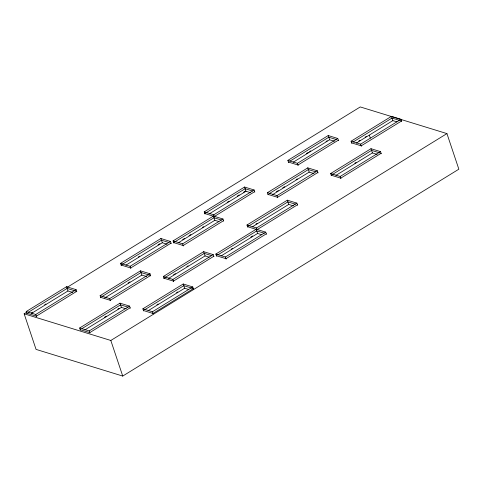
<?xml version="1.0" encoding="UTF-8"?>
<svg xmlns="http://www.w3.org/2000/svg" width="483" height="483" viewBox="0 0 483 483"><rect width="100%" height="100%" fill="white"/><g stroke="black" fill="none" stroke-linecap="round" stroke-linejoin="round"><path stroke-width="0.72" d="M26.921 313.666L26.209 311.547L66.551 286.721L76.103 289.655L76.809 291.774M67.354 287.216L360.27 106.936L446.938 133.598L458.85 169.195L122.73 376.064L36.062 349.402L24.15 313.805L26.692 312.241M28.056 312.453L67.119 288.411L76.67 291.352L36.328 316.184L26.776 313.244M31.383 312.948L32.651 312.169M44.696 304.755L45.963 303.976M31.467 313.419L67.97 290.959L72.746 292.426M26.209 311.547L35.76 314.487L76.103 289.655M121.269 265.469L120.563 263.35L160.899 238.517L170.451 241.458L171.163 243.577M204.925 213.975L204.218 211.862L244.561 187.03L254.112 189.97L254.819 192.089M288.586 162.487L287.874 160.368L328.217 135.542L337.768 138.476L338.48 140.595M289.722 161.28L328.784 137.238L336.289 139.545M138.41 256.944L139.678 256.165M158.056 244.851L159.958 243.686M227.137 202.335L229.039 201.163M237.28 196.098L239.182 194.927M243.619 192.192L245.515 191.026M306.361 153.576L308.263 152.411M309.531 151.626L310.798 150.847M326.007 141.489L327.275 140.704M125.822 265.221L162.318 242.756L167.094 244.223M209.477 213.734L245.98 191.268L250.755 192.735M293.139 162.246L329.635 139.78L334.411 141.247M120.563 263.35L130.108 266.284L170.451 241.458M204.218 211.862L213.77 214.796L254.112 189.97M287.874 160.368L297.425 163.308L337.768 138.476M173.789 243.009L173.083 240.89L213.42 216.064L222.971 218.998L223.683 221.117M171.018 243.154L130.676 267.98L121.124 265.04L161.467 240.214L168.972 242.52M254.68 191.66L214.337 216.493L204.786 213.552L245.129 188.726L252.633 191.033M338.335 140.173L297.993 165.005L288.442 162.065M182.689 239.562L184.591 238.391M189.028 235.662L190.93 234.49M202.341 227.469L203.603 226.69M178.342 242.768L214.838 220.302L218.932 221.558M173.083 240.89L182.628 243.83L222.971 218.998M100.82 297.788L100.114 295.668L140.456 270.842L150.008 273.776L150.714 275.896M268.137 194.812L267.431 192.693L307.774 167.861L317.325 170.801L318.031 172.92M351.799 143.324L351.087 141.205L391.429 116.373L400.981 119.313L401.687 121.432M223.538 220.695L183.196 245.527L173.645 242.587L213.987 217.761L221.492 220.067M101.961 296.574L141.024 272.533L150.575 275.473L110.233 300.305L100.681 297.365M269.279 193.598L308.341 169.557L315.846 171.863M352.934 142.111L391.997 118.069L401.548 121.01L361.206 145.836L351.654 142.896M128.104 283.026L130.005 281.855M276.409 191.751L278.311 190.58M282.742 187.851L284.644 186.679M296.055 179.658L297.323 178.879M358.797 141.042L360.064 140.263M365.136 137.142L366.404 136.363M104.733 297.939L141.875 275.081L146.651 276.548M272.69 194.564L309.186 172.099L313.962 173.572M356.345 143.077L392.848 120.611L396.941 121.873M100.114 295.668L109.665 298.609L150.008 273.776M267.431 192.693L276.982 195.627L317.325 170.801M351.087 141.205L360.638 144.139L400.981 119.313M317.886 172.497L277.55 197.324L267.999 194.389M80.377 330.112L79.665 327.993L120.007 303.161L129.559 306.101L130.265 308.22M164.033 278.619L163.326 276.499L203.669 251.673L213.214 254.613L213.927 256.733M247.694 227.131L246.982 225.012L287.325 200.185L296.876 203.12L297.582 205.239M331.35 175.643L330.644 173.524L370.98 148.698L380.532 151.632L381.244 153.751M82.152 328.506L120.575 304.858L128.08 307.164M104.485 317.301L106.387 316.13M117.798 309.108L119.066 308.329M173.566 274.779L175.468 273.613M186.879 266.592L188.147 265.807M255.96 224.07L257.228 223.291M354.83 163.224L356.098 162.439M84.923 329.865L121.426 307.399L126.202 308.866M168.585 278.377L205.082 255.912L209.175 257.167M252.241 226.889L288.743 204.424L293.519 205.891M335.902 175.395L372.399 152.936L377.175 154.403M79.665 327.993L89.216 330.927L129.559 306.101M163.326 276.499L172.878 279.44L213.214 254.613M246.982 225.012L256.533 227.952L296.876 203.12M330.644 173.524L340.189 176.464L380.532 151.632M216.553 256.165L215.847 254.046L256.189 229.22L265.735 232.154L266.447 234.273M130.126 307.798L89.784 332.624L80.232 329.684M213.782 256.304L173.439 281.136L163.894 278.196L204.231 253.37L211.735 255.676M297.443 204.816L257.101 229.648L247.55 226.708L287.892 201.882L295.397 204.188M381.099 153.328L340.757 178.155L331.205 175.22L371.548 150.388L379.735 152.906M217.694 254.952L256.751 230.91L264.255 233.223M231.158 249.204L232.426 248.425M250.804 237.111L252.706 235.939M221.105 255.918L257.602 233.452L261.695 234.714M215.847 254.046L225.398 256.986L265.735 232.154M143.584 310.943L142.877 308.824L183.22 283.992L192.771 286.932L193.478 289.051M266.302 233.85L225.966 258.677L216.414 255.742M144.725 309.73L183.788 285.688L193.339 288.629L152.996 313.455L143.445 310.521M156.927 304.761L158.195 303.982M176.573 292.668L177.841 291.889M148.136 310.696L184.639 288.23L188.732 289.492M142.877 308.824L152.429 311.764L192.771 286.932M24.15 313.805L110.818 340.467L446.938 133.598M391.429 116.373L392.848 120.611M369.362 135.258L370.304 138.078M370.98 148.698L372.399 152.936M360.638 144.139L361.35 146.258M328.217 135.542L329.635 139.78M340.189 176.464L340.901 178.583M307.774 167.861L309.186 172.099M297.425 163.308L298.138 165.428M287.325 200.185L288.743 204.424M276.982 195.627L277.689 197.746M244.561 187.03L245.98 191.268M256.533 227.952L257.004 229.365M256.189 229.22L257.602 233.452M213.77 214.796L214.476 216.915M213.42 216.064L214.838 220.302M225.398 256.986L226.104 259.105M203.669 251.673L205.082 255.912M182.628 243.83L183.341 245.95M183.22 283.992L184.639 288.23M160.899 238.517L162.318 242.756M172.878 279.44L173.584 281.559M140.456 270.842L141.875 275.081M152.429 311.764L153.135 313.884M130.108 266.284L130.821 268.403M120.007 303.161L121.426 307.399M109.665 298.609L110.372 300.728M110.818 340.467L122.73 376.064M89.216 330.927L89.929 333.047M66.551 286.721L67.97 290.959M35.76 314.487L36.473 316.606"/></g></svg>
